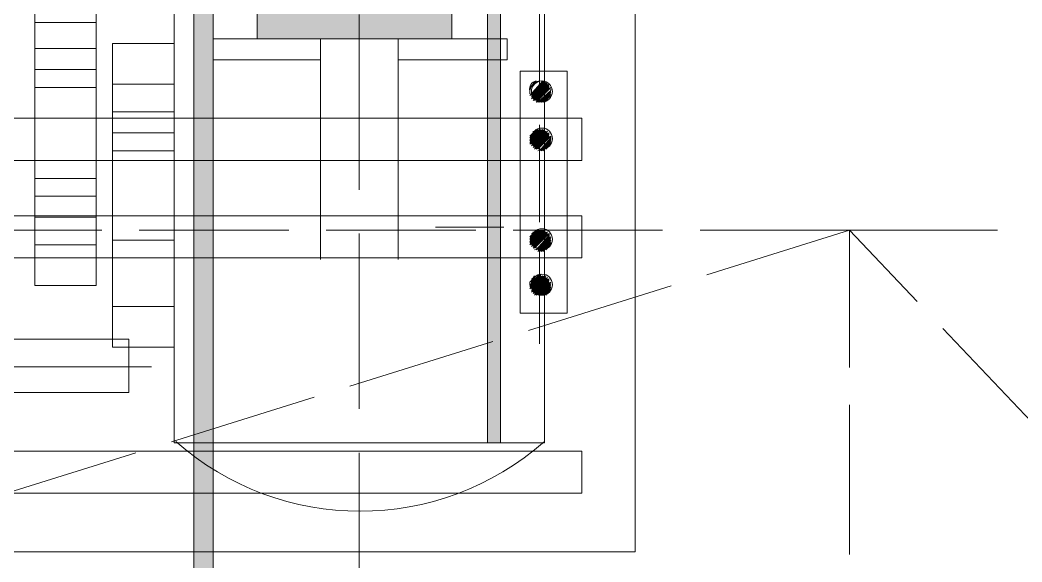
# Model space of a CAD drawing. Header units: inches. Extents: x 2602 to 127694, y 109 to 91908.
# Drawn here: x 26938 to 28962, y 27767 to 28862 of the extents above; entities that cross this region are included whole.
import ezdxf

# ---------------------------------------------------------------- set-up
doc = ezdxf.new("R2010")
doc.units = ezdxf.units.IN
doc.header["$MEASUREMENT"] = 0
doc.linetypes.add('PDF_IMPORT', pattern=[1, 0.8, -0.2])
doc.layers.add('PDF_Geometry', color=7, linetype='Continuous')
doc.layers.add('PDF_Solid Fills', color=7, linetype='Continuous', true_color=0x724639)

msp = doc.modelspace()

# ---------------------------------------------------------------- hatches: boundary and pattern name
at = {"layer": 'PDF_Solid Fills', "transparency": 33554559}
msp.add_hatch(color=1, dxfattribs=at).paths.add_polyline_path([(27423.2, 31674.3), (27193.6, 31674.3), (27193.6, 31621.8), (27288.7, 31621.8), (27288.7, 26724.5), (27193.6, 26724.5), (27193.6, 26672), (27423.2, 26672), (27423.2, 26724.5), (27328.1, 26724.5), (27328.1, 31621.8), (27423.2, 31621.8)])
at = {"layer": 'PDF_Solid Fills', "true_color": 0xb85b72, "transparency": 33554559}
msp.add_hatch(color=13, dxfattribs=at).paths.add_polyline_path([(27908.7, 30362.2), (27882.4, 30362.2), (27882.4, 28007.1), (27908.7, 28007.1)])
at = {"layer": 'PDF_Solid Fills', "true_color": 0x940070, "transparency": 33554559}
msp.add_hatch(color=224, dxfattribs=at).paths.add_polyline_path([(27810.3, 28876.3), (27416.6, 28876.3), (27416.6, 28823.8), (27810.3, 28823.8)])

# ---------------------------------------------------------------- linework, layer by layer
at = {"layer": 'PDF_Geometry', "color": 1, "lineweight": 0}
for points in [[(27288.7, 26724.5), (27288.7, 31674.3)], [(27328.1, 31674.3), (27328.1, 26724.5)]]:
    msp.add_lwpolyline(points, dxfattribs=at)
at = {"layer": 'PDF_Geometry', "linetype": 'PDF_IMPORT', "lineweight": 0, "ltscale": 442.821168}
msp.add_lwpolyline([(27623.3, 31087.1), (27623.3, 27203.4)], dxfattribs=at)
at = {"layer": 'PDF_Geometry', "color": 13, "lineweight": 0, "true_color": 0xb85b5b}
msp.add_lwpolyline([(25487.9, 30703.4), (28180.9, 30703.4), (28180.9, 27787.3), (25487.9, 27787.3)], close=True, dxfattribs=at)
at = {"layer": 'PDF_Geometry', "color": 123, "lineweight": 0, "true_color": 0x5bb8b8}
msp.add_lwpolyline([(27249.4, 30362.2), (27997.2, 30362.2), (27997.2, 28007.1), (27249.4, 28007.1)], close=True, dxfattribs=at)
at = {"layer": 'PDF_Geometry', "color": 13, "lineweight": 0, "true_color": 0xb85b72}
for points in [[(27882.4, 28007.1), (27882.4, 30362.2)], [(27882.4, 28007.1), (27882.4, 30362.2)], [(27908.7, 28007.1), (27908.7, 30362.2)], [(27908.7, 28007.1), (27908.7, 30362.2)], [(26967.3, 28938.6), (27091.9, 28938.6), (27091.9, 28325.2), (26967.3, 28325.2)], [(27124.7, 28814), (27249.4, 28814), (27249.4, 28200.6), (27124.7, 28200.6)], [(27544.6, 28823.8), (27328.1, 28823.8), (27328.1, 28781.2), (27544.6, 28781.2)], [(27544.6, 28823.8), (27328.1, 28823.8), (27328.1, 28781.2), (27544.6, 28781.2)], [(27702, 28823.8), (27921.8, 28823.8), (27921.8, 28781.2), (27702, 28781.2)], [(27702, 28823.8), (27921.8, 28823.8), (27921.8, 28781.2), (27702, 28781.2)], [(26721.3, 28217), (27157.5, 28217), (27157.5, 28108.8), (26721.3, 28108.8)]]:
    msp.add_lwpolyline(points, close=True, dxfattribs=at)
for points in [[(27882.4, 30362.2), (27882.4, 28007.1)], [(27882.4, 30362.2), (27882.4, 28007.1)], [(27882.4, 30362.2), (27882.4, 28007.1)], [(27882.4, 30362.2), (27882.4, 28007.1)], [(26967.3, 28856.6), (27091.9, 28856.6)], [(26967.3, 28804.2), (27091.9, 28804.2)], [(26967.3, 28761.5), (27091.9, 28761.5)], [(27124.7, 28732), (27249.4, 28732)], [(26967.3, 28725.4), (27091.9, 28725.4)], [(27124.7, 28676.2), (27249.4, 28676.2)], [(27124.7, 28633.6), (27249.4, 28633.6)], [(27124.7, 28597.5), (27249.4, 28597.5)], [(26967.3, 28541.7), (27091.9, 28541.7)], [(26967.3, 28505.7), (27091.9, 28505.7)], [(26967.3, 28463), (27091.9, 28463)], [(26967.3, 28407.3), (27091.9, 28407.3)], [(27124.7, 28417.1), (27249.4, 28417.1)], [(27124.7, 28381), (27249.4, 28381)], [(27124.7, 28282.6), (27249.4, 28282.6)]]:
    msp.add_lwpolyline(points, dxfattribs=at)
at = {"layer": 'PDF_Geometry', "color": 224, "lineweight": 0, "true_color": 0x940070}
msp.add_lwpolyline([(27416.6, 28876.3), (27810.3, 28876.3), (27810.3, 28823.8), (27416.6, 28823.8)], close=True, dxfattribs=at)
at = {"layer": 'PDF_Geometry', "linetype": 'PDF_IMPORT', "lineweight": 0, "ltscale": 246.01176}
msp.add_lwpolyline([(27987.4, 28207.2), (27987.4, 28882.9)], dxfattribs=at)
at = {"layer": 'PDF_Geometry', "color": 202, "lineweight": 0, "true_color": 0x8a00b8}
for points in [[(27328.1, 28577.8), (27544.6, 28577.8), (27544.6, 28781.2), (27544.6, 28823.8)], [(27702, 28781.2), (27702, 28577.8), (27702, 28377.7)], [(27328.1, 28577.8), (27879.1, 28577.8), (27328.1, 28577.8)], [(27544.6, 28377.7), (27544.6, 28577.8)]]:
    msp.add_lwpolyline(points, dxfattribs=at)
at = {"layer": 'PDF_Geometry', "color": 242, "lineweight": 0, "true_color": 0xdd0037}
for points in [[(27948, 28758.2), (28043.2, 28758.2), (28043.2, 28269.5), (27948, 28269.5)], [(27971, 28728.7), (27977.6, 28735.3), (27971, 28728.7), (27977.6, 28735.3), (27971, 28728.7), (27977.6, 28735.3)], [(27994, 28695.9), (28010.4, 28712.3), (27994, 28695.9), (28010.4, 28712.3), (27994, 28695.9), (28010.4, 28712.3), (27994, 28695.9), (28010.4, 28712.3), (27994, 28695.9), (28010.4, 28712.3), (27994, 28695.9), (28010.4, 28712.3), (27994, 28695.9), (28010.4, 28712.3)], [(27967.7, 28613.9), (27997.2, 28640.1), (27967.7, 28613.9), (27997.2, 28640.1)], [(27967.7, 28610.6), (27997.2, 28640.1), (27967.7, 28610.6), (27997.2, 28640.1)], [(27971, 28630.3), (27977.6, 28636.9), (27971, 28630.3), (27977.6, 28636.9), (27971, 28630.3), (27977.6, 28636.9), (27971, 28630.3), (27980.8, 28636.9)], [(27980.8, 28600.8), (28010.4, 28627), (27980.8, 28600.8), (28010.4, 28627), (27980.8, 28600.8), (28010.4, 28627), (27980.8, 28600.8), (28010.4, 28627), (27980.8, 28600.8), (28010.4, 28627)], [(27984.1, 28600.8), (28010.4, 28627), (27984.1, 28600.8), (28010.4, 28627)], [(27987.4, 28597.5), (28010.4, 28623.7), (27987.4, 28597.5), (28010.4, 28623.7), (27987.4, 28597.5), (28010.4, 28620.5), (27987.4, 28597.5), (28010.4, 28620.5), (27987.4, 28597.5), (28010.4, 28620.5), (27987.4, 28597.5), (28010.4, 28620.5), (27987.4, 28597.5), (28010.4, 28620.5), (27987.4, 28597.5), (28010.4, 28620.5), (27987.4, 28597.5), (28010.4, 28620.5), (27987.4, 28597.5), (28010.4, 28620.5)], [(28000.5, 28600.8), (28007.1, 28607.3), (28000.5, 28600.8), (28007.1, 28607.3)], [(27967.7, 28417.1), (27990.7, 28436.8), (27967.7, 28417.1), (27990.7, 28436.8)], [(27967.7, 28410.5), (27997.2, 28436.8), (27967.7, 28410.5), (27997.2, 28436.8), (27967.7, 28410.5), (27997.2, 28436.8)], [(27980.8, 28397.4), (28007.1, 28423.7), (27980.8, 28397.4), (28007.1, 28423.7), (27980.8, 28397.4), (28007.1, 28423.7), (27980.8, 28397.4), (28007.1, 28423.7), (27980.8, 28397.4), (28007.1, 28423.7), (27980.8, 28397.4), (28010.4, 28423.7), (27980.8, 28397.4), (28010.4, 28423.7), (27980.8, 28397.4), (28010.4, 28423.7), (27980.8, 28397.4), (28010.4, 28423.7), (27980.8, 28397.4), (28010.4, 28423.7)], [(28000.5, 28397.4), (28007.1, 28404), (28000.5, 28397.4), (28007.1, 28404)], [(27967.7, 28318.7), (27997.2, 28344.9), (27967.7, 28318.7), (27997.2, 28344.9), (27967.7, 28318.7), (27997.2, 28344.9), (27967.7, 28318.7), (27997.2, 28344.9)], [(27971, 28335.1), (27980.8, 28344.9), (27971, 28335.1), (27980.8, 28344.9), (27971, 28335.1), (27980.8, 28344.9)], [(27971, 28318.7), (27997.2, 28344.9), (27971, 28318.7), (27997.2, 28344.9), (27971, 28318.7), (27997.2, 28344.9)], [(27980.8, 28305.6), (28010.4, 28331.8), (27980.8, 28305.6), (28010.4, 28331.8), (27980.8, 28305.6), (28010.4, 28331.8), (27980.8, 28305.6), (28010.4, 28331.8), (27980.8, 28305.6), (28010.4, 28331.8)], [(27987.4, 28305.6), (28010.4, 28325.2), (27987.4, 28305.6), (28010.4, 28325.2), (27987.4, 28305.6), (28010.4, 28325.2), (27987.4, 28305.6), (28010.4, 28325.2)]]:
    msp.add_lwpolyline(points, close=True, dxfattribs=at)
for points in [[(27971, 28725.4), (27980.8, 28735.3), (27971, 28725.4), (27980.8, 28735.3), (27971, 28725.4), (27980.8, 28735.3), (27971, 28725.4), (27980.8, 28735.3), (27967.7, 28725.4), (27980.8, 28738.5), (27967.7, 28725.4)], [(27994, 28738.5), (27967.7, 28709), (27997.2, 28738.5), (27967.7, 28709), (27997.2, 28738.5), (27967.7, 28709), (27997.2, 28738.5)], [(27967.7, 28709), (27997.2, 28735.3), (27967.7, 28709), (27997.2, 28735.3), (27971, 28709), (27997.2, 28735.3), (27971, 28709), (27997.2, 28735.3), (27971, 28709), (27997.2, 28735.3), (27971, 28709), (27997.2, 28735.3), (27971, 28709), (27997.2, 28735.3), (27971, 28709), (27997.2, 28735.3), (27971, 28709), (27997.2, 28735.3), (27971, 28709), (27997.2, 28735.3), (27971, 28709)], [(27997.2, 28735.3), (27971, 28705.7), (28000.5, 28735.3), (27971, 28705.7), (28000.5, 28735.3), (27971, 28705.7), (28000.5, 28735.3), (27971, 28705.7), (28000.5, 28735.3), (27971, 28705.7), (28000.5, 28735.3), (27971, 28705.7), (28000.5, 28735.3), (27971, 28705.7), (28000.5, 28735.3), (27971, 28705.7), (28000.5, 28735.3), (27971, 28705.7), (28000.5, 28735.3), (27971, 28705.7), (28000.5, 28735.3), (27971, 28705.7), (28000.5, 28735.3), (27971, 28705.7), (28000.5, 28735.3), (27971, 28705.7), (28000.5, 28735.3), (27971, 28705.7), (28000.5, 28735.3), (27971, 28705.7), (28000.5, 28735.3), (27971, 28702.5), (28003.8, 28735.3)], [(27971, 28702.5), (28003.8, 28732), (27971, 28702.5)], [(27974.3, 28728.7), (27974.3, 28732)], [(27974.3, 28702.5), (28003.8, 28732), (27974.3, 28702.5), (28003.8, 28732), (27974.3, 28702.5), (28003.8, 28732), (27974.3, 28702.5), (28003.8, 28732), (27974.3, 28702.5), (28003.8, 28732), (27974.3, 28702.5), (28003.8, 28732), (27974.3, 28702.5), (28003.8, 28732), (27974.3, 28702.5), (28003.8, 28732), (27974.3, 28702.5), (28003.8, 28732), (27974.3, 28702.5), (28003.8, 28732), (27974.3, 28702.5), (28003.8, 28732), (27974.3, 28702.5), (28003.8, 28732), (27974.3, 28702.5), (28003.8, 28732), (27974.3, 28702.5), (28003.8, 28732), (27974.3, 28702.5), (28003.8, 28732), (27974.3, 28702.5), (28003.8, 28732), (27974.3, 28702.5), (28003.8, 28732), (27974.3, 28699.2), (28007.1, 28732)], [(27974.3, 28699.2), (28007.1, 28728.7), (27974.3, 28699.2)], [(28010.4, 28725.4), (27980.8, 28695.9), (28010.4, 28725.4), (27980.8, 28695.9), (28010.4, 28725.4), (27980.8, 28695.9), (28010.4, 28725.4), (27980.8, 28695.9), (28010.4, 28725.4), (27980.8, 28695.9), (28007.1, 28725.4), (27980.8, 28695.9), (28007.1, 28725.4), (27980.8, 28699.2), (28007.1, 28725.4), (27980.8, 28699.2), (28007.1, 28725.4), (27980.8, 28699.2), (28007.1, 28725.4), (27980.8, 28699.2), (28007.1, 28725.4), (27980.8, 28699.2), (28007.1, 28725.4), (27980.8, 28699.2), (28007.1, 28725.4), (27980.8, 28699.2), (28007.1, 28725.4), (27977.6, 28699.2), (28007.1, 28728.7), (27977.6, 28699.2), (28007.1, 28728.7), (27977.6, 28699.2), (28007.1, 28728.7), (27977.6, 28699.2), (28007.1, 28728.7), (27977.6, 28699.2), (28007.1, 28728.7), (27977.6, 28699.2), (28007.1, 28728.7), (27977.6, 28699.2), (28007.1, 28728.7), (27977.6, 28699.2), (28007.1, 28728.7), (27977.6, 28699.2), (28007.1, 28728.7), (27977.6, 28699.2), (28007.1, 28728.7), (27977.6, 28699.2), (28007.1, 28728.7), (27977.6, 28699.2), (28007.1, 28728.7), (27977.6, 28699.2), (28007.1, 28728.7), (27977.6, 28699.2), (28007.1, 28728.7), (27977.6, 28699.2), (28007.1, 28728.7)], [(27984.1, 28695.9), (28010.4, 28718.9), (27987.4, 28695.9), (28010.4, 28718.9), (27987.4, 28695.9), (28010.4, 28718.9), (27987.4, 28695.9), (28010.4, 28718.9), (27987.4, 28695.9), (28010.4, 28718.9), (27987.4, 28695.9), (28010.4, 28718.9), (27987.4, 28695.9), (28010.4, 28718.9), (27987.4, 28695.9), (28010.4, 28718.9), (27987.4, 28695.9), (28010.4, 28718.9), (27987.4, 28695.9), (28010.4, 28718.9), (27987.4, 28695.9), (28010.4, 28715.6), (27990.7, 28695.9), (28010.4, 28715.6), (27990.7, 28695.9), (28010.4, 28715.6), (27990.7, 28695.9), (28010.4, 28715.6), (27990.7, 28695.9), (28010.4, 28715.6), (27990.7, 28695.9), (28010.4, 28715.6), (27990.7, 28695.9), (28010.4, 28715.6), (27990.7, 28695.9), (28010.4, 28715.6), (27990.7, 28695.9), (28010.4, 28715.6), (27990.7, 28695.9)], [(27997.2, 28695.9), (28010.4, 28709), (27997.2, 28695.9), (28010.4, 28709), (27997.2, 28695.9), (28010.4, 28709), (27997.2, 28695.9), (28007.1, 28709), (27997.2, 28699.2), (28007.1, 28709), (27997.2, 28699.2), (28007.1, 28709)], [(28000.5, 28699.2), (28007.1, 28705.7), (28000.5, 28699.2), (28007.1, 28705.7), (28000.5, 28699.2), (28007.1, 28705.7), (28000.5, 28699.2), (28007.1, 28705.7)], [(28003.8, 28702.5), (28003.8, 28702.5)], [(27971, 28627), (27980.8, 28640.1), (27971, 28627), (27980.8, 28640.1), (27971, 28627), (27980.8, 28640.1), (27967.7, 28627), (27980.8, 28640.1), (27967.7, 28627), (27980.8, 28640.1)], [(27967.7, 28627), (27984.1, 28640.1), (27967.7, 28627)], [(27967.7, 28623.7), (27984.1, 28640.1), (27967.7, 28623.7), (27984.1, 28640.1), (27967.7, 28623.7), (27984.1, 28640.1), (27967.7, 28623.7), (27984.1, 28640.1), (27967.7, 28623.7), (27984.1, 28640.1), (27967.7, 28623.7), (27984.1, 28640.1), (27967.7, 28623.7), (27987.4, 28640.1), (27967.7, 28623.7), (27987.4, 28640.1), (27967.7, 28620.5), (27987.4, 28640.1), (27967.7, 28620.5), (27987.4, 28640.1), (27967.7, 28620.5), (27987.4, 28640.1), (27967.7, 28620.5), (27987.4, 28640.1), (27967.7, 28620.5), (27987.4, 28640.1), (27967.7, 28620.5), (27987.4, 28640.1), (27967.7, 28620.5), (27987.4, 28640.1)], [(27967.7, 28620.5), (27990.7, 28640.1), (27967.7, 28620.5), (27990.7, 28640.1), (27967.7, 28617.2), (27990.7, 28640.1), (27967.7, 28617.2), (27990.7, 28640.1), (27967.7, 28617.2), (27990.7, 28640.1), (27967.7, 28617.2), (27990.7, 28640.1), (27967.7, 28617.2), (27990.7, 28640.1), (27967.7, 28617.2), (27990.7, 28640.1), (27967.7, 28617.2), (27990.7, 28640.1), (27967.7, 28617.2), (27990.7, 28640.1), (27967.7, 28617.2), (27994, 28640.1), (27967.7, 28617.2), (27994, 28640.1), (27967.7, 28617.2)], [(27967.7, 28613.9), (27994, 28640.1), (27967.7, 28613.9), (27994, 28640.1), (27967.7, 28613.9), (27994, 28640.1), (27967.7, 28613.9), (27994, 28640.1), (27967.7, 28613.9), (27994, 28640.1), (27967.7, 28613.9), (27994, 28640.1), (27967.7, 28613.9), (27994, 28640.1), (27967.7, 28613.9), (27994, 28640.1), (27967.7, 28613.9), (27994, 28640.1), (27967.7, 28613.9), (27994, 28640.1)], [(27971, 28610.6), (27997.2, 28640.1), (27971, 28610.6), (27997.2, 28640.1), (27971, 28610.6), (27997.2, 28640.1), (27971, 28610.6), (27997.2, 28640.1), (27971, 28610.6), (27997.2, 28640.1), (27971, 28610.6), (27997.2, 28640.1), (27971, 28610.6), (27997.2, 28636.9), (27971, 28610.6), (27997.2, 28636.9), (27971, 28610.6), (27997.2, 28636.9), (27971, 28610.6), (28000.5, 28636.9), (27971, 28610.6), (28000.5, 28636.9), (27971, 28610.6), (28000.5, 28636.9), (27971, 28607.3), (28000.5, 28636.9), (27971, 28607.3), (28000.5, 28636.9), (27971, 28607.3), (28000.5, 28636.9), (27971, 28607.3), (28000.5, 28636.9), (27971, 28607.3), (28000.5, 28636.9), (27971, 28607.3), (28000.5, 28636.9), (27971, 28607.3), (28000.5, 28636.9), (27971, 28607.3), (28000.5, 28636.9), (27971, 28607.3), (28000.5, 28636.9), (27971, 28607.3), (28000.5, 28636.9), (27971, 28607.3), (28000.5, 28636.9), (27971, 28607.3), (28000.5, 28636.9), (27971, 28607.3), (28003.8, 28636.9), (27971, 28607.3), (28003.8, 28636.9), (27974.3, 28607.3), (28003.8, 28636.9), (27974.3, 28607.3), (28003.8, 28636.9), (27974.3, 28604.1), (28003.8, 28636.9), (27974.3, 28604.1), (28003.8, 28636.9)], [(27974.3, 28633.6), (27974.3, 28636.9)], [(27974.3, 28604.1), (28003.8, 28633.6), (27974.3, 28604.1), (28003.8, 28633.6), (27974.3, 28604.1), (28003.8, 28633.6), (27974.3, 28604.1), (28003.8, 28633.6), (27974.3, 28604.1), (28003.8, 28633.6), (27974.3, 28604.1), (28003.8, 28633.6), (27974.3, 28604.1), (28003.8, 28633.6), (27974.3, 28604.1), (28003.8, 28633.6), (27974.3, 28604.1), (28003.8, 28633.6), (27974.3, 28604.1), (28003.8, 28633.6), (27974.3, 28604.1), (28003.8, 28633.6), (27974.3, 28604.1), (28003.8, 28633.6), (27974.3, 28604.1), (28003.8, 28633.6), (27974.3, 28604.1), (28007.1, 28633.6), (27974.3, 28604.1), (28007.1, 28633.6), (27977.6, 28604.1), (28007.1, 28633.6), (27977.6, 28604.1), (28007.1, 28633.6), (27977.6, 28604.1)], [(28007.1, 28633.6), (27977.6, 28600.8), (28007.1, 28630.3), (27977.6, 28600.8), (28007.1, 28630.3), (27977.6, 28600.8), (28007.1, 28630.3), (27977.6, 28600.8), (28007.1, 28630.3), (27977.6, 28600.8), (28007.1, 28630.3), (27977.6, 28600.8), (28007.1, 28630.3), (27977.6, 28600.8), (28007.1, 28630.3), (27977.6, 28600.8), (28007.1, 28630.3), (27977.6, 28600.8), (28007.1, 28630.3), (27977.6, 28600.8), (28007.1, 28630.3), (27977.6, 28600.8), (28007.1, 28630.3), (27977.6, 28600.8), (28007.1, 28630.3), (27977.6, 28600.8)], [(27980.8, 28600.8), (28007.1, 28630.3), (27980.8, 28600.8), (28007.1, 28630.3), (27980.8, 28600.8), (28007.1, 28630.3), (27980.8, 28600.8), (28007.1, 28627), (27980.8, 28600.8), (28007.1, 28627), (27980.8, 28600.8), (28007.1, 28627), (27980.8, 28600.8), (28007.1, 28627), (27980.8, 28600.8), (28007.1, 28627), (27980.8, 28600.8), (28007.1, 28627)], [(27990.7, 28597.5), (28010.4, 28620.5), (27990.7, 28597.5), (28010.4, 28620.5), (27990.7, 28597.5), (28010.4, 28617.2), (27990.7, 28597.5), (28010.4, 28617.2), (27990.7, 28597.5), (28010.4, 28617.2), (27990.7, 28597.5), (28010.4, 28617.2), (27990.7, 28597.5), (28010.4, 28617.2), (27990.7, 28597.5), (28010.4, 28617.2), (27990.7, 28597.5), (28010.4, 28617.2), (27994, 28597.5), (28010.4, 28617.2), (27994, 28597.5), (28010.4, 28613.9), (27994, 28597.5), (28010.4, 28613.9), (27994, 28597.5), (28010.4, 28613.9), (27994, 28597.5), (28010.4, 28613.9), (27994, 28597.5), (28010.4, 28613.9), (27994, 28597.5)], [(27994, 28600.8), (28010.4, 28613.9), (27997.2, 28600.8), (28010.4, 28613.9), (27997.2, 28600.8), (28010.4, 28610.6), (27997.2, 28600.8), (28010.4, 28610.6)], [(27997.2, 28600.8), (28007.1, 28610.6), (27997.2, 28600.8), (28007.1, 28610.6), (27997.2, 28600.8), (28007.1, 28610.6), (28000.5, 28600.8), (28007.1, 28610.6)], [(28000.5, 28604.1), (28007.1, 28607.3)], [(28003.8, 28604.1), (28003.8, 28604.1)], [(27967.7, 28423.7), (27980.8, 28436.8), (27967.7, 28423.7), (27980.8, 28436.8), (27967.7, 28423.7), (27984.1, 28436.8), (27967.7, 28423.7), (27984.1, 28436.8), (27967.7, 28420.4), (27984.1, 28436.8), (27967.7, 28420.4), (27984.1, 28436.8), (27967.7, 28420.4), (27984.1, 28436.8), (27967.7, 28420.4), (27984.1, 28436.8), (27967.7, 28420.4), (27984.1, 28436.8), (27967.7, 28420.4), (27987.4, 28436.8), (27967.7, 28420.4), (27987.4, 28436.8), (27967.7, 28417.1), (27987.4, 28436.8), (27967.7, 28417.1), (27987.4, 28436.8), (27967.7, 28417.1), (27987.4, 28436.8), (27967.7, 28417.1), (27987.4, 28436.8), (27967.7, 28417.1), (27987.4, 28436.8), (27967.7, 28417.1), (27987.4, 28436.8), (27967.7, 28417.1), (27987.4, 28436.8)], [(27967.7, 28413.8), (27990.7, 28436.8), (27967.7, 28413.8), (27990.7, 28436.8), (27967.7, 28413.8), (27990.7, 28436.8), (27967.7, 28413.8), (27990.7, 28436.8), (27967.7, 28413.8), (27990.7, 28436.8), (27967.7, 28413.8), (27990.7, 28436.8), (27967.7, 28413.8), (27990.7, 28436.8), (27967.7, 28413.8), (27990.7, 28436.8), (27967.7, 28413.8), (27994, 28436.8), (27967.7, 28413.8), (27994, 28436.8), (27967.7, 28413.8), (27994, 28436.8), (27967.7, 28410.5), (27994, 28436.8), (27967.7, 28410.5), (27994, 28436.8), (27967.7, 28410.5), (27994, 28436.8), (27967.7, 28410.5), (27994, 28436.8), (27967.7, 28410.5), (27994, 28436.8), (27967.7, 28410.5), (27994, 28436.8), (27967.7, 28410.5), (27994, 28436.8), (27967.7, 28410.5), (27994, 28436.8), (27967.7, 28410.5), (27994, 28436.8)], [(27967.7, 28407.3), (27997.2, 28436.8), (27967.7, 28407.3)], [(27971, 28426.9), (27980.8, 28436.8), (27971, 28423.7), (27980.8, 28436.8), (27971, 28423.7), (27980.8, 28436.8), (27971, 28423.7)], [(27971, 28407.3), (27997.2, 28436.8), (27971, 28407.3), (27997.2, 28436.8), (27971, 28407.3), (27997.2, 28436.8), (27971, 28407.3), (27997.2, 28436.8), (27971, 28407.3), (27997.2, 28436.8), (27971, 28407.3), (27997.2, 28436.8), (27971, 28407.3), (27997.2, 28436.8), (27971, 28407.3), (27997.2, 28433.5), (27971, 28407.3), (27997.2, 28433.5), (27971, 28407.3), (28000.5, 28433.5), (27971, 28407.3), (28000.5, 28433.5), (27971, 28407.3), (28000.5, 28433.5), (27971, 28407.3), (28000.5, 28433.5), (27971, 28404), (28000.5, 28433.5), (27971, 28404), (28000.5, 28433.5), (27971, 28404), (28000.5, 28433.5), (27971, 28404), (28000.5, 28433.5), (27971, 28404), (28000.5, 28433.5), (27971, 28404), (28000.5, 28433.5), (27971, 28404), (28000.5, 28433.5), (27971, 28404), (28000.5, 28433.5), (27971, 28404), (28000.5, 28433.5), (27971, 28404), (28000.5, 28433.5), (27971, 28404), (28000.5, 28433.5), (27971, 28404), (28003.8, 28433.5), (27971, 28404), (28003.8, 28433.5), (27974.3, 28404), (28003.8, 28433.5), (27974.3, 28404), (28003.8, 28433.5), (27974.3, 28404), (28003.8, 28433.5), (27974.3, 28400.7), (28003.8, 28433.5), (27974.3, 28400.7), (28003.8, 28430.2), (27974.3, 28400.7), (28003.8, 28430.2), (27974.3, 28400.7), (28003.8, 28430.2), (27974.3, 28400.7), (28003.8, 28430.2), (27974.3, 28400.7), (28003.8, 28430.2), (27974.3, 28400.7), (28003.8, 28430.2), (27974.3, 28400.7), (28003.8, 28430.2), (27974.3, 28400.7), (28003.8, 28430.2), (27974.3, 28400.7), (28003.8, 28430.2), (27974.3, 28400.7), (28003.8, 28430.2), (27974.3, 28400.7), (28003.8, 28430.2), (27974.3, 28400.7), (28003.8, 28430.2), (27974.3, 28400.7), (28003.8, 28430.2)], [(27971, 28430.2), (27977.6, 28433.5), (27971, 28426.9), (27977.6, 28433.5), (27971, 28426.9), (27977.6, 28433.5), (27971, 28426.9), (27980.8, 28433.5)], [(27974.3, 28430.2), (27974.3, 28433.5)], [(27974.3, 28400.7), (28007.1, 28430.2), (27974.3, 28400.7), (28007.1, 28430.2), (27977.6, 28400.7), (28007.1, 28430.2), (27977.6, 28400.7), (28007.1, 28430.2), (27977.6, 28400.7), (28007.1, 28430.2), (27977.6, 28400.7)], [(27980.8, 28397.4), (28007.1, 28426.9), (27980.8, 28397.4), (28007.1, 28426.9), (27980.8, 28397.4), (28007.1, 28426.9), (27980.8, 28397.4), (28007.1, 28426.9)], [(27984.1, 28397.4), (28010.4, 28423.7), (27984.1, 28397.4), (28010.4, 28423.7), (27984.1, 28397.4), (28010.4, 28423.7), (27984.1, 28397.4), (28010.4, 28420.4), (27984.1, 28394.1), (28010.4, 28420.4), (27984.1, 28394.1), (28010.4, 28420.4), (27984.1, 28394.1), (28010.4, 28420.4), (27984.1, 28394.1), (28010.4, 28420.4), (27984.1, 28394.1), (28010.4, 28420.4), (27984.1, 28394.1), (28010.4, 28420.4), (27984.1, 28394.1), (28010.4, 28420.4), (27984.1, 28394.1), (28010.4, 28420.4), (27987.4, 28394.1), (28010.4, 28420.4), (27987.4, 28394.1), (28010.4, 28420.4), (27987.4, 28394.1), (28010.4, 28417.1), (27987.4, 28394.1), (28010.4, 28417.1), (27987.4, 28394.1), (28010.4, 28417.1), (27987.4, 28394.1), (28010.4, 28417.1), (27987.4, 28394.1), (28010.4, 28417.1), (27987.4, 28394.1), (28010.4, 28417.1), (27987.4, 28394.1), (28010.4, 28417.1), (27987.4, 28394.1), (28010.4, 28417.1), (27990.7, 28394.1), (28010.4, 28417.1), (27990.7, 28394.1), (28010.4, 28417.1)], [(27990.7, 28394.1), (28010.4, 28413.8), (27990.7, 28394.1), (28010.4, 28413.8), (27990.7, 28394.1), (28010.4, 28413.8), (27990.7, 28394.1), (28010.4, 28413.8), (27990.7, 28394.1), (28010.4, 28413.8), (27990.7, 28394.1), (28010.4, 28413.8), (27990.7, 28394.1), (28010.4, 28413.8), (27994, 28394.1), (28010.4, 28413.8), (27994, 28394.1), (28010.4, 28413.8)], [(27994, 28394.1), (28010.4, 28410.5), (27994, 28394.1), (28010.4, 28410.5), (27994, 28394.1), (28010.4, 28410.5), (27994, 28394.1), (28010.4, 28410.5), (27994, 28397.4), (28010.4, 28410.5), (27994, 28397.4)], [(28010.4, 28407.3), (27997.2, 28397.4), (28010.4, 28407.3), (27997.2, 28397.4), (28010.4, 28410.5), (27997.2, 28397.4), (28010.4, 28410.5)], [(27997.2, 28397.4), (28007.1, 28407.3), (27997.2, 28397.4), (28007.1, 28407.3), (27997.2, 28397.4), (28007.1, 28407.3), (28000.5, 28397.4), (28007.1, 28407.3)], [(28000.5, 28400.7), (28007.1, 28404)], [(28003.8, 28400.7), (28003.8, 28404)], [(27967.7, 28325.2), (27987.4, 28348.2), (27967.7, 28325.2), (27990.7, 28348.2), (27967.7, 28325.2), (27990.7, 28344.9), (27967.7, 28325.2), (27990.7, 28344.9), (27967.7, 28325.2), (27990.7, 28344.9), (27967.7, 28325.2), (27990.7, 28344.9), (27967.7, 28325.2), (27990.7, 28344.9), (27967.7, 28322), (27990.7, 28344.9), (27967.7, 28322), (27990.7, 28344.9), (27967.7, 28322), (27990.7, 28344.9), (27967.7, 28322), (27990.7, 28344.9), (27967.7, 28322), (27994, 28344.9), (27967.7, 28322), (27994, 28344.9), (27967.7, 28322), (27994, 28344.9), (27967.7, 28322), (27994, 28344.9), (27967.7, 28322), (27994, 28344.9), (27967.7, 28322), (27994, 28344.9), (27967.7, 28322)], [(27971, 28331.8), (27980.8, 28344.9), (27967.7, 28331.8), (27980.8, 28344.9), (27967.7, 28331.8), (27980.8, 28344.9)], [(27967.7, 28318.7), (27994, 28344.9), (27967.7, 28318.7), (27994, 28344.9), (27967.7, 28318.7), (27994, 28344.9), (27967.7, 28318.7), (27994, 28344.9), (27967.7, 28318.7), (27994, 28344.9), (27967.7, 28318.7), (27994, 28344.9)], [(27971, 28335.1), (27977.6, 28344.9), (27971, 28335.1), (27977.6, 28344.9)], [(27971, 28315.4), (27997.2, 28344.9), (27971, 28315.4), (27997.2, 28344.9), (27971, 28315.4), (27997.2, 28344.9), (27971, 28315.4), (27997.2, 28344.9), (27971, 28315.4), (27997.2, 28344.9), (27971, 28315.4), (27997.2, 28344.9), (27971, 28315.4), (28000.5, 28344.9), (27971, 28315.4), (28000.5, 28344.9), (27971, 28315.4), (28000.5, 28344.9), (27971, 28315.4), (28000.5, 28344.9), (27971, 28315.4), (28000.5, 28344.9), (27971, 28315.4), (28000.5, 28344.9), (27971, 28315.4), (28000.5, 28344.9), (27971, 28315.4), (28000.5, 28341.6), (27971, 28315.4), (28000.5, 28341.6), (27971, 28312.1), (28000.5, 28341.6), (27971, 28312.1), (28000.5, 28341.6), (27971, 28312.1), (28000.5, 28341.6), (27971, 28312.1), (28000.5, 28341.6), (27971, 28312.1), (28000.5, 28341.6), (27971, 28312.1), (28000.5, 28341.6), (27971, 28312.1), (28003.8, 28341.6), (27971, 28312.1), (28003.8, 28341.6), (27974.3, 28312.1), (28003.8, 28341.6), (27974.3, 28312.1), (28003.8, 28341.6), (27974.3, 28312.1), (28003.8, 28341.6), (27974.3, 28312.1), (28003.8, 28341.6), (27974.3, 28312.1), (28003.8, 28341.6), (27974.3, 28312.1), (28003.8, 28341.6), (27974.3, 28312.1), (28003.8, 28341.6), (27974.3, 28312.1), (28003.8, 28341.6), (27974.3, 28312.1)], [(27971, 28338.4), (27977.6, 28341.6), (27971, 28338.4), (27977.6, 28341.6)], [(27974.3, 28338.4), (27974.3, 28341.6)], [(28007.1, 28338.4), (27977.6, 28308.8), (28007.1, 28338.4), (27977.6, 28308.8), (28007.1, 28338.4), (27977.6, 28308.8), (28007.1, 28338.4), (27977.6, 28308.8), (28007.1, 28338.4), (27977.6, 28308.8), (28007.1, 28338.4), (27977.6, 28308.8), (28007.1, 28338.4), (27977.6, 28308.8), (28007.1, 28338.4), (27977.6, 28308.8), (28007.1, 28338.4), (27977.6, 28308.8), (28007.1, 28338.4), (27974.3, 28308.8), (28007.1, 28338.4), (27974.3, 28308.8), (28003.8, 28338.4), (27974.3, 28308.8), (28003.8, 28338.4), (27974.3, 28308.8), (28003.8, 28338.4), (27974.3, 28308.8), (28003.8, 28338.4), (27974.3, 28308.8), (28003.8, 28338.4), (27974.3, 28308.8), (28003.8, 28338.4), (27974.3, 28308.8), (28003.8, 28341.6), (27974.3, 28308.8), (28003.8, 28341.6), (27974.3, 28308.8), (28003.8, 28341.6)], [(27977.6, 28308.8), (28007.1, 28335.1), (27977.6, 28308.8), (28007.1, 28335.1), (27977.6, 28308.8), (28007.1, 28335.1), (27977.6, 28305.6), (28007.1, 28335.1), (27977.6, 28305.6), (28007.1, 28335.1), (27977.6, 28305.6), (28007.1, 28335.1), (27977.6, 28305.6)], [(27980.8, 28305.6), (28007.1, 28335.1), (27980.8, 28305.6), (28007.1, 28335.1), (27980.8, 28305.6), (28007.1, 28335.1), (27980.8, 28305.6), (28007.1, 28335.1), (27980.8, 28305.6), (28007.1, 28335.1), (27980.8, 28305.6), (28007.1, 28335.1), (27980.8, 28305.6), (28007.1, 28335.1), (27980.8, 28305.6), (28007.1, 28335.1), (27980.8, 28305.6), (28007.1, 28331.8)], [(27984.1, 28305.6), (28010.4, 28331.8), (27984.1, 28305.6), (28010.4, 28331.8), (27984.1, 28305.6), (28010.4, 28331.8), (27984.1, 28305.6), (28010.4, 28331.8), (27984.1, 28305.6), (28010.4, 28331.8), (27984.1, 28305.6), (28010.4, 28331.8), (27984.1, 28305.6), (28010.4, 28331.8), (27984.1, 28305.6), (28010.4, 28328.5), (27984.1, 28305.6), (28010.4, 28328.5), (27984.1, 28305.6), (28010.4, 28328.5), (27984.1, 28305.6), (28010.4, 28328.5), (27984.1, 28305.6), (28010.4, 28328.5), (27987.4, 28305.6), (28010.4, 28328.5), (27987.4, 28305.6), (28010.4, 28328.5), (27987.4, 28305.6), (28010.4, 28328.5), (27987.4, 28305.6), (28010.4, 28328.5), (27987.4, 28305.6), (28010.4, 28328.5), (27987.4, 28305.6), (28010.4, 28328.5)], [(27990.7, 28305.6), (28010.4, 28325.2), (27990.7, 28305.6), (28010.4, 28325.2), (27990.7, 28305.6), (28010.4, 28325.2), (27990.7, 28305.6), (28010.4, 28325.2), (27990.7, 28305.6), (28010.4, 28325.2), (27990.7, 28305.6), (28010.4, 28322), (27990.7, 28305.6), (28010.4, 28322), (27990.7, 28305.6), (28010.4, 28322), (27990.7, 28305.6), (28010.4, 28322), (27994, 28305.6), (28010.4, 28322), (27994, 28305.6), (28010.4, 28322), (27994, 28305.6), (28010.4, 28322), (27994, 28305.6), (28010.4, 28322), (27994, 28305.6), (28010.4, 28318.7), (27994, 28305.6), (28010.4, 28318.7), (27994, 28305.6), (28010.4, 28318.7), (27997.2, 28305.6), (28010.4, 28318.7), (27997.2, 28305.6), (28010.4, 28318.7), (27997.2, 28305.6), (28010.4, 28318.7)], [(28007.1, 28318.7), (27997.2, 28305.6), (28007.1, 28315.4), (27997.2, 28305.6), (28007.1, 28315.4), (27997.2, 28305.6)], [(28000.5, 28305.6), (28007.1, 28315.4), (28000.5, 28305.6), (28007.1, 28315.4), (28000.5, 28308.8), (28007.1, 28315.4)], [(28000.5, 28308.8), (28007.1, 28312.1), (28000.5, 28308.8)], [(28003.8, 28308.8), (28003.8, 28312.1)]]:
    msp.add_lwpolyline(points, dxfattribs=at)
at = {"layer": 'PDF_Geometry', "color": 244, "lineweight": 0, "true_color": 0x940025}
for points in [[(25609.3, 28663.1), (28072.7, 28663.1), (28072.7, 28577.8), (25609.3, 28577.8)], [(25609.3, 28466.3), (28072.7, 28466.3), (28072.7, 28381), (25609.3, 28381)], [(25609.3, 27990.7), (28072.7, 27990.7), (28072.7, 27905.4), (25609.3, 27905.4)]]:
    msp.add_lwpolyline(points, close=True, dxfattribs=at)
at = {"layer": 'PDF_Geometry', "linetype": 'PDF_IMPORT', "lineweight": 0, "ltscale": 377.659881}
for points in [[(30309.7, 26645.8), (28613.9, 26649.1), (22962.2, 28436.8), (22962.2, 26675.3), (28613.9, 26649.1), (28613.9, 28436.8), (22962.2, 28436.8), (17307.2, 26675.3)], [(28613.9, 26649.1), (30309.7, 28436.8), (30309.7, 26649.1), (28613.9, 28436.8), (22962.2, 26675.3)]]:
    msp.add_lwpolyline(points, dxfattribs=at)
at = {"layer": 'PDF_Geometry', "lineweight": 0}
for points in [[(27915.2, 28443.3), (27777.5, 28443.3)], [(26675.3, 28161.2), (27203.4, 28161.2)]]:
    msp.add_lwpolyline(points, dxfattribs=at)
at = {"layer": 'PDF_Geometry', "linetype": 'PDF_IMPORT', "lineweight": 0, "ltscale": 373.937875}
msp.add_lwpolyline([(28613.9, 28436.8), (30309.7, 28436.8)], dxfattribs=at)
at = {"layer": 'PDF_Geometry', "color": 242, "lineweight": 0, "true_color": 0xdd0037}
for centre in [(27992.3, 28717.2), (27992.3, 28622.1), (27992.3, 28418.7), (27992.3, 28326.9)]:
    msp.add_circle(centre, 21.3, dxfattribs=at)
for centre, radius, start, end in [((27984.1, 28722.1), 16.7, 101.3099, 191.3099), ((27990.7, 28715.6), 23.2, 98.1301, 188.1301), ((27982.5, 28723.8), 27.9, 266.6335, 356.6335), ((27982.5, 28625.4), 27.9, 273.3665, 3.3665), ((27975.9, 28428.6), 31.2, 273.0128, 3.0128), ((27983, 28330.2), 15.4, 173.8845, 73.4956)]:
    msp.add_arc(centre, radius, start, end, dxfattribs=at)
at = {"layer": 'PDF_Geometry', "color": 123, "lineweight": 0, "true_color": 0x5bb8b8}
msp.add_arc((27624.9, 28431.8), 562.5, 228.5204, 311.4796, dxfattribs=at)

doc.saveas('drawing.dxf')
